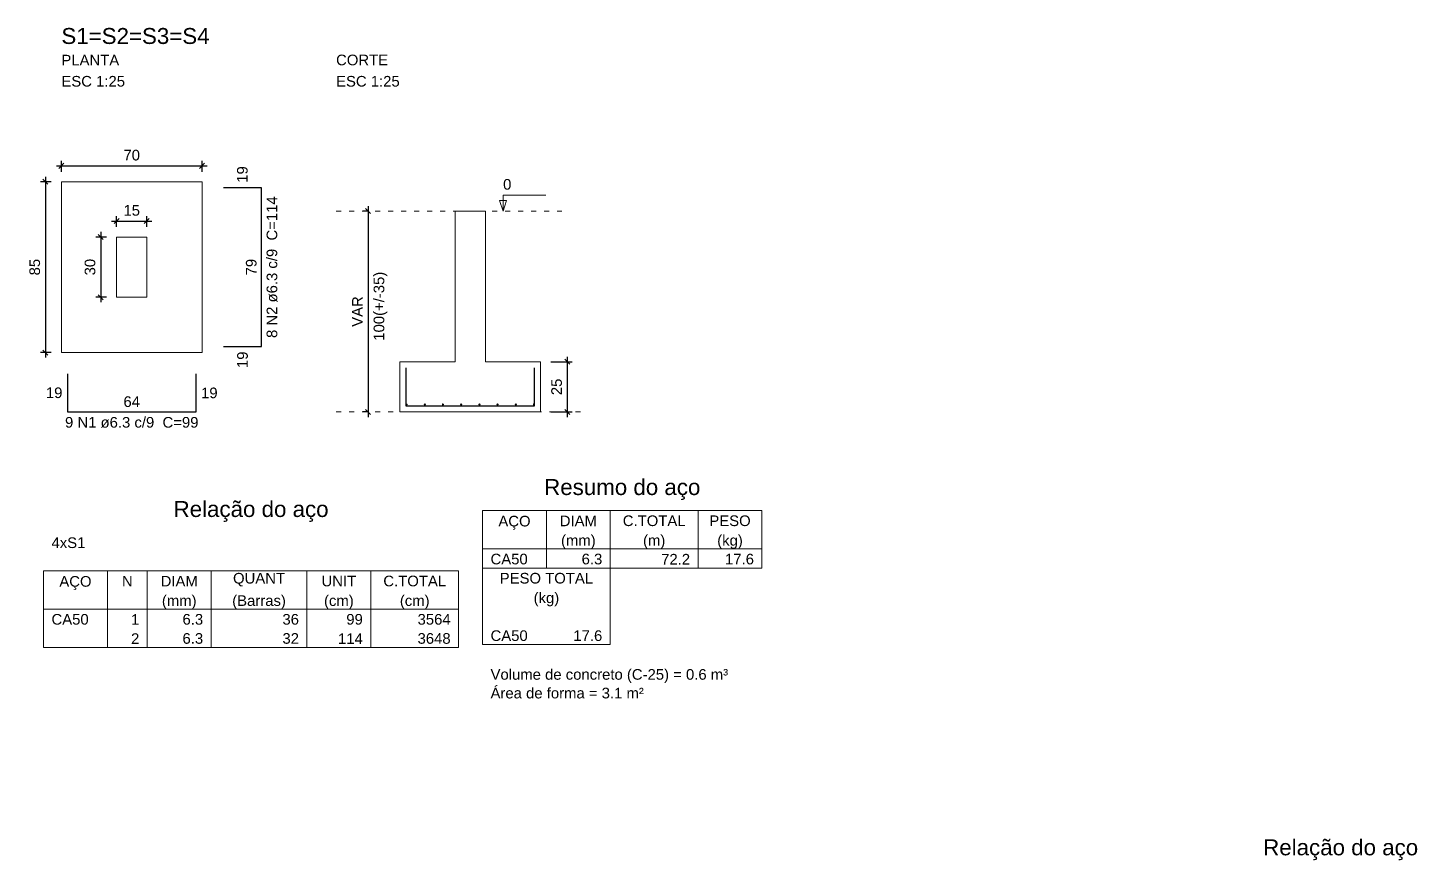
# Model space of a CAD drawing. Header units: millimetres. Extents: x 6 to 142, y -85 to 56.
# Drawn here: x 71.62 to 99.27, y 39.75 to 56.32 of the extents above; entities that cross this region are included whole.
import ezdxf

# ---------------------------------------------------------------- set-up
doc = ezdxf.new("R2010")
doc.units = ezdxf.units.MM
doc.linetypes.add('DOT2', pattern=[3.175, 0, -3.175])
for name, color, linetype, lineweight in [('DT-Armadura', 2, 'Continuous', 30), ('DT-Barras no corte', 5, 'Continuous', 5), ('DT-Cotas', 9, 'Continuous', 5), ('DT-Forma', 5, 'Continuous', 5), ('DT-Pontilhado', 9, 'DOT2', 5), ('DT-Relação do aço', 9, 'Continuous', 5), ('DT-Textos', 7, 'Continuous', 5), ('DT-Título', 3, 'Continuous', 20)]:
    doc.layers.add(name, color=color, linetype=linetype, lineweight=lineweight)
doc.styles.add('Arial', font='arial.ttf')
doc.styles.get("Standard").update_dxf_attribs({"font": 'arial.ttf'})
doc.dimstyles.new('UM_25.000000', dxfattribs={"dimtxt": 0.18, "dimasz": 0.1, "dimexe": 0.1, "dimexo": 0.2, "dimgap": 0, "dimtad": 1, "dimtih": 1, "dimtoh": 1, "dimdec": 1, "dimlfac": 25, "dimzin": 0, "dimdsep": 46, "dimtxsty": 'Standard', "dimblk": 'CLOSED', "dimblk1": 'CLOSED', "dimblk2": 'CLOSED', "dimcen": 0.09, "dimdle": 0.1, "dimadec": 1, "dimazin": 2, "dimtfac": 1, "dimtdec": 4, "dimtofl": 0, "dimtmove": 0, "dimatfit": 3, "dimldrblk": 'CLOSED', "dimfxl": 1, "dimtolj": 1, "dimarcsym": 0})

# ---------------------------------------------------------------- blocks, each defined once
blk = doc.blocks.new('_OBLIQUE')
at = {"color": 0, "linetype": 'ByBlock', "lineweight": -2}
blk.add_line((-0.5, -0.5), (0.5, 0.5), dxfattribs=at)
blk = doc.blocks.new('*D13')
at = {"layer": 'Defpoints', "color": 0, "transparency": 16777216}
for p in [(72.293, 53.253), (71.976, 49.853), (72.293, 49.853)]:
    blk.add_point(p, dxfattribs=at)
at = {"layer": 'DT-Cotas', "color": 0, "lineweight": -2, "transparency": 16777216}
for p, q in [((72.093, 53.253), (71.876, 53.253)), ((71.976, 53.353), (71.976, 49.753)), ((72.093, 49.853), (71.876, 49.853))]:
    blk.add_line(p, q, dxfattribs=at)
at = {"layer": 'DT-Cotas', "color": 0, "lineweight": -2, "transparency": 16777216, "xscale": 0.1, "yscale": 0.1, "zscale": 0.1}
for p, rotation in [((71.976, 53.253), 90), ((71.976, 49.853), 270)]:
    blk.add_blockref('_OBLIQUE', p, dxfattribs=dict(at, rotation=rotation))
at = {"layer": 'DT-Cotas', "transparency": 16777216, "insert": (71.764, 51.553), "char_height": 0.2118, "attachment_point": 5, "rotation": 90, "style": 'Arial'}
blk.add_mtext('\\A1;85', dxfattribs=at)
blk = doc.blocks.new('*D14')
at = {"layer": 'Defpoints', "color": 0, "transparency": 16777216}
for p in [(75.093, 53.57), (72.293, 53.253), (75.093, 53.253)]:
    blk.add_point(p, dxfattribs=at)
at = {"layer": 'DT-Cotas', "color": 0, "lineweight": -2, "transparency": 16777216}
for p, q in [((72.293, 53.453), (72.293, 53.67)), ((75.093, 53.453), (75.093, 53.67)), ((72.193, 53.57), (75.193, 53.57))]:
    blk.add_line(p, q, dxfattribs=at)
at = {"layer": 'DT-Cotas', "color": 0, "lineweight": -2, "transparency": 16777216, "xscale": 0.1, "yscale": 0.1, "zscale": 0.1, "rotation": 180}
blk.add_blockref('_OBLIQUE', (72.293, 53.57), dxfattribs=at)
at = {"layer": 'DT-Cotas', "color": 0, "lineweight": -2, "transparency": 16777216, "xscale": 0.1, "yscale": 0.1, "zscale": 0.1}
blk.add_blockref('_OBLIQUE', (75.093, 53.57), dxfattribs=at)
at = {"layer": 'DT-Cotas', "transparency": 16777216, "insert": (73.693, 53.782), "char_height": 0.2118, "attachment_point": 5, "rotation": 0.0057, "style": 'Arial'}
blk.add_mtext('\\A1;70', dxfattribs=at)
blk = doc.blocks.new('*D15')
at = {"layer": 'Defpoints', "color": 0, "transparency": 16777216}
for p in [(73.393, 52.153), (73.076, 50.953), (73.393, 50.953)]:
    blk.add_point(p, dxfattribs=at)
at = {"layer": 'DT-Cotas', "color": 0, "lineweight": -2, "transparency": 16777216}
for p, q in [((73.193, 52.153), (72.976, 52.153)), ((73.076, 52.253), (73.076, 50.853)), ((73.193, 50.953), (72.976, 50.953))]:
    blk.add_line(p, q, dxfattribs=at)
at = {"layer": 'DT-Cotas', "color": 0, "lineweight": -2, "transparency": 16777216, "xscale": 0.1, "yscale": 0.1, "zscale": 0.1}
for p, rotation in [((73.076, 52.153), 90), ((73.076, 50.953), 270)]:
    blk.add_blockref('_OBLIQUE', p, dxfattribs=dict(at, rotation=rotation))
at = {"layer": 'DT-Cotas', "transparency": 16777216, "insert": (72.864, 51.553), "char_height": 0.2118, "attachment_point": 5, "rotation": 90, "style": 'Arial'}
blk.add_mtext('\\A1;30', dxfattribs=at)
blk = doc.blocks.new('*D16')
at = {"layer": 'Defpoints', "color": 0, "transparency": 16777216}
for p in [(73.993, 52.47), (73.393, 52.153), (73.993, 52.153)]:
    blk.add_point(p, dxfattribs=at)
at = {"layer": 'DT-Cotas', "color": 0, "lineweight": -2, "transparency": 16777216}
for p, q in [((73.393, 52.353), (73.393, 52.57)), ((73.993, 52.353), (73.993, 52.57)), ((73.293, 52.47), (74.093, 52.47))]:
    blk.add_line(p, q, dxfattribs=at)
at = {"layer": 'DT-Cotas', "color": 0, "lineweight": -2, "transparency": 16777216, "xscale": 0.1, "yscale": 0.1, "zscale": 0.1, "rotation": 180}
blk.add_blockref('_OBLIQUE', (73.393, 52.47), dxfattribs=at)
at = {"layer": 'DT-Cotas', "color": 0, "lineweight": -2, "transparency": 16777216, "xscale": 0.1, "yscale": 0.1, "zscale": 0.1}
blk.add_blockref('_OBLIQUE', (73.993, 52.47), dxfattribs=at)
at = {"layer": 'DT-Cotas', "transparency": 16777216, "insert": (73.693, 52.682), "char_height": 0.2118, "attachment_point": 5, "rotation": 0.0057, "style": 'Arial'}
blk.add_mtext('\\A1;15', dxfattribs=at)
blk = doc.blocks.new('*D17')
at = {"layer": 'Defpoints', "color": 0, "transparency": 16777216}
for p in [(78.607, 52.669), (78.395, 48.669), (78.607, 48.669)]:
    blk.add_point(p, dxfattribs=at)
at = {"layer": 'DT-Cotas', "color": 0, "lineweight": -2, "transparency": 16777216}
for p, q in [((78.407, 52.669), (78.295, 52.669)), ((78.395, 52.769), (78.395, 48.569)), ((78.407, 48.669), (78.295, 48.669))]:
    blk.add_line(p, q, dxfattribs=at)
at = {"layer": 'DT-Cotas', "color": 0, "lineweight": -2, "transparency": 16777216, "xscale": 0.1, "yscale": 0.1, "zscale": 0.1}
for p, rotation in [((78.395, 52.669), 90), ((78.395, 48.669), 270)]:
    blk.add_blockref('_OBLIQUE', p, dxfattribs=dict(at, rotation=rotation))
at = {"layer": 'DT-Cotas', "transparency": 16777216, "insert": (78.183, 50.669), "char_height": 0.2118, "attachment_point": 5, "rotation": 90, "style": 'Arial'}
blk.add_mtext('\\A1;VAR', dxfattribs=at)
blk = doc.blocks.new('*D18')
at = {"layer": 'Defpoints', "color": 0, "transparency": 16777216}
for p in [(81.83, 49.669), (81.83, 48.669), (82.36, 48.669)]:
    blk.add_point(p, dxfattribs=at)
at = {"layer": 'DT-Cotas', "color": 0, "lineweight": -2, "transparency": 16777216}
for p, q in [((82.36, 49.769), (82.36, 48.569)), ((82.03, 49.669), (82.46, 49.669)), ((82.03, 48.669), (82.46, 48.669))]:
    blk.add_line(p, q, dxfattribs=at)
at = {"layer": 'DT-Cotas', "color": 0, "lineweight": -2, "transparency": 16777216, "xscale": 0.1, "yscale": 0.1, "zscale": 0.1}
for p, rotation in [((82.36, 49.669), 90), ((82.36, 48.669), 270)]:
    blk.add_blockref('_OBLIQUE', p, dxfattribs=dict(at, rotation=rotation))
at = {"layer": 'DT-Cotas', "transparency": 16777216, "insert": (82.148, 49.169), "char_height": 0.2118, "attachment_point": 5, "rotation": 90, "style": 'Arial'}
blk.add_mtext('\\A1;25', dxfattribs=at)

msp = doc.modelspace()

# ---------------------------------------------------------------- linework, layer by layer
at = {"layer": 'DT-Armadura'}
for p, q in [((76.2769, 53.1328), (75.5169, 53.1328)), ((76.2769, 49.9728), (76.2769, 53.1328)), ((75.5169, 49.9728), (76.2769, 49.9728)), ((72.4133, 49.4292), (72.4133, 48.6692)), ((74.9733, 48.6692), (74.9733, 49.4292)), ((72.4133, 48.6692), (74.9733, 48.6692))]:
    msp.add_line(p, q, dxfattribs=at)
msp.add_lwpolyline([(79.1503, 49.5492), (79.1503, 48.7892), (81.7103, 48.7892), (81.7103, 49.5492)], dxfattribs=at)
at = {"layer": 'DT-Barras no corte'}
for centre in [(79.1629, 48.8192), (79.5251, 48.8192), (79.8872, 48.8192), (80.2493, 48.8192), (80.6114, 48.8192), (80.9735, 48.8192), (81.3356, 48.8192), (81.6977, 48.8192)]:
    msp.add_circle(centre, 0.0126, dxfattribs=at)
at = {"layer": 'DT-Forma'}
for points in [[(72.2933, 49.8528), (72.2933, 53.2528), (75.0933, 53.2528), (75.0933, 49.8528), (72.2933, 49.8528)], [(80.7303, 52.6692), (80.1303, 52.6692), (80.1303, 49.6692), (80.1303, 49.6692), (79.0303, 49.6692), (79.0303, 48.6692), (81.8303, 48.6692), (81.8303, 49.6692), (80.7303, 49.6692), (80.7303, 49.6692), (80.7303, 52.6692)], [(73.3933, 50.9528), (73.9933, 50.9528), (73.9933, 52.1528), (73.3933, 52.1528), (73.3933, 50.9528)]]:
    msp.add_lwpolyline(points, close=True, dxfattribs=at)
at = {"layer": 'DT-Pontilhado', "ltscale": 0.05}
for p, q in [((77.7595, 52.6692), (82.2539, 52.6692)), ((77.7595, 48.6692), (79.0303, 48.6692)), ((82.6246, 48.6692), (81.8303, 48.6692))]:
    msp.add_line(p, q, dxfattribs=at)
at = {"layer": 'DT-Relação do aço', "linetype": 'Continuous'}
for p, q in [((80.6744, 46.7062), (86.2342, 46.7062)), ((80.6744, 46.7062), (80.6744, 45.9438)), ((81.9452, 46.7062), (81.9452, 45.9438)), ((83.216, 46.7062), (83.216, 45.9438)), ((84.9634, 46.7062), (84.9634, 45.9438)), ((86.2342, 46.7062), (86.2342, 45.9438)), ((80.6744, 45.9438), (86.2342, 45.9438)), ((80.6744, 45.9438), (80.6744, 45.5625)), ((81.9452, 45.9438), (81.9452, 45.5625)), ((83.216, 45.9438), (83.216, 45.5625)), ((84.9634, 45.9438), (84.9634, 45.5625)), ((86.2342, 45.9438), (86.2342, 45.5625)), ((71.9379, 45.5065), (80.1981, 45.5065)), ((71.9379, 45.5065), (71.9379, 44.7441)), ((73.2087, 45.5065), (73.2087, 44.7441)), ((74.0029, 45.5065), (74.0029, 44.7441)), ((75.2737, 45.5065), (75.2737, 44.7441)), ((77.1799, 45.5065), (77.1799, 44.7441)), ((78.4507, 45.5065), (78.4507, 44.7441)), ((80.1981, 45.5065), (80.1981, 44.7441)), ((80.6744, 45.5625), (86.2342, 45.5625)), ((80.6744, 45.5625), (80.6744, 44.4188)), ((83.216, 45.5625), (83.216, 44.4188)), ((71.9379, 44.7441), (80.1981, 44.7441)), ((71.9379, 44.7441), (71.9379, 43.9816)), ((73.2087, 44.7441), (73.2087, 43.9816)), ((74.0029, 44.7441), (74.0029, 43.9816)), ((75.2737, 44.7441), (75.2737, 43.9816)), ((77.1799, 44.7441), (77.1799, 43.9816)), ((78.4507, 44.7441), (78.4507, 43.9816)), ((80.1981, 44.7441), (80.1981, 43.9816)), ((80.6744, 44.4188), (80.6744, 44.0376)), ((83.216, 44.4188), (83.216, 44.0376)), ((71.9379, 43.9816), (80.1981, 43.9816)), ((80.6744, 44.0376), (83.216, 44.0376))]:
    msp.add_line(p, q, dxfattribs=at)
at = {"layer": 'DT-Textos'}
msp.add_lwpolyline([(81.1539, 52.881), (81.0833, 52.6692), (81.0127, 52.881), (81.1539, 52.881)], close=True, dxfattribs=at)
msp.add_lwpolyline([(81.0833, 52.6692), (81.0833, 52.9869), (81.9305, 52.9869)], dxfattribs=at)

# ---------------------------------------------------------------- texts
at = {"layer": 'DT-Armadura', "color": 7, "char_height": 0.2118, "rotation": 90.00021, "line_spacing_factor": 0.9, "style": 'Arial'}
for s, insert, width, attachment_point in [('19', (76.0028, 53.2328), 0.90832, 7), ('8 N2 ø6.3 c/9  C=114', (76.5946, 51.5528), 5.0832, 8), ('79', (76.1796, 51.5528), 0.90832, 8), ('19', (75.791, 49.8728), 0.90832, 3)]:
    msp.add_mtext(s, dxfattribs=dict(at, insert=insert, width=width, attachment_point=attachment_point))
at = {"layer": 'DT-Armadura', "color": 7, "char_height": 0.2118, "line_spacing_factor": 0.9, "style": 'Arial'}
for s, insert, width, attachment_point in [('19', (72.3133, 48.9433), 0.90832, 9), ('64', (73.6933, 48.7665), 0.90832, 8), ('19', (75.0734, 49.1551), 0.90832, 1), ('9 N1 ø6.3 c/9  C=99', (73.6935, 48.3517), 4.82904, 8)]:
    msp.add_mtext(s, dxfattribs=dict(at, insert=insert, width=width, attachment_point=attachment_point))
at = {"layer": 'DT-Cotas', "insert": (78.7825, 50.7748), "char_height": 0.2118, "width": 2.5416, "attachment_point": 8, "rotation": 90.00021, "line_spacing_factor": 0.798, "style": 'Arial'}
msp.add_mtext('100(+/-35)', dxfattribs=at)
at = {"layer": 'DT-Relação do aço', "color": 7, "line_spacing_factor": 0.9, "style": 'Arial'}
for s, insert, char_height, width, attachment_point in [('Resumo do aço', (83.4543, 46.918), 0.3177, 4.95612, 8), ('Relação do aço', (76.068, 46.4808), 0.3177, 5.33736, 8), ('AÇO', (81.3098, 46.325), 0.2118, 0.76248, 8), ('DIAM', (82.5806, 46.3949), 0.2118, 1.01664, 8), ('C.TOTAL', (84.0897, 46.3949), 0.2118, 1.77912, 8), ('PESO', (85.5988, 46.3949), 0.2118, 1.01664, 8), ('4xS1', (72.0967, 45.9577), 0.2118, 1.01664, 7), ('(mm)', (82.5806, 45.9438), 0.2118, 1.01664, 8), ('(m)', (84.0897, 45.9438), 0.2118, 0.76248, 8), ('(kg)', (85.5988, 45.9438), 0.2118, 1.01664, 8), ('CA50', (80.8333, 45.6324), 0.2118, 1.01664, 7), ('6.3', (83.0572, 45.6324), 0.2118, 0.76248, 9), ('72.2', (84.8045, 45.6324), 0.2118, 1.01664, 9), ('17.6', (86.0753, 45.6324), 0.2118, 1.01664, 9), ('AÇO', (72.5733, 45.1253), 0.2118, 0.76248, 8), ('N', (73.6058, 45.1952), 0.2118, 0.25416, 8), ('DIAM', (74.6383, 45.1952), 0.2118, 1.01664, 8), ('QUANT', (76.2268, 45.1952), 0.2118, 1.2708, 8), ('UNIT', (77.8153, 45.1952), 0.2118, 1.01664, 8), ('C.TOTAL', (79.3244, 45.1952), 0.2118, 1.77912, 8), ('PESO TOTAL', (81.9452, 45.2512), 0.2118, 2.5416, 8), ('(kg)', (81.9452, 44.8), 0.2118, 1.01664, 8), ('(mm)', (74.6383, 44.7441), 0.2118, 1.01664, 8), ('(Barras)', (76.2268, 44.7441), 0.2118, 2.03328, 8), ('(cm)', (77.8153, 44.7441), 0.2118, 1.01664, 8), ('(cm)', (79.3244, 44.7441), 0.2118, 1.01664, 8), ('CA50', (72.0967, 44.4327), 0.2118, 1.01664, 7), ('1', (73.8441, 44.4327), 0.2118, 0.25416, 9), ('6.3', (75.1149, 44.4327), 0.2118, 0.76248, 9), ('36', (77.0211, 44.4327), 0.2118, 0.50832, 9), ('99', (78.2919, 44.4327), 0.2118, 0.50832, 9), ('3564', (80.0392, 44.4327), 0.2118, 1.01664, 9), ('2', (73.8441, 44.0515), 0.2118, 0.25416, 9), ('6.3', (75.1149, 44.0515), 0.2118, 0.76248, 9), ('32', (77.0211, 44.0515), 0.2118, 0.50832, 9), ('114', (78.2919, 44.0515), 0.2118, 0.76248, 9), ('3648', (80.0392, 44.0515), 0.2118, 1.01664, 9), ('CA50', (80.8333, 44.1075), 0.2118, 1.01664, 7), ('17.6', (83.0572, 44.1075), 0.2118, 1.01664, 9), ('Volume de concreto (C-25) = 0.6 m³', (80.8333, 43.2751), 0.2118, 8.64144, 7), ('Área de forma = 3.1 m²', (80.8333, 42.9637), 0.2118, 5.59152, 7), ('Relação do aço', (97.7501, 39.7452), 0.3177, 5.33736, 8)]:
    msp.add_mtext(s, dxfattribs=dict(at, insert=insert, char_height=char_height, width=width, attachment_point=attachment_point))
at = {"layer": 'DT-Textos', "char_height": 0.2118, "attachment_point": 7, "line_spacing_factor": 0.798, "style": 'Arial'}
for s, insert, width in [('PLANTA', (72.2935, 55.5687), 1.52496), ('CORTE', (77.7595, 55.5687), 1.2708), ('ESC 1:25', (72.2935, 55.1447), 2.03328), ('ESC 1:25', (77.7595, 55.1447), 2.03328), ('0', (81.0835, 53.0927), 0.25416)]:
    msp.add_mtext(s, dxfattribs=dict(at, insert=insert, width=width))
at = {"layer": 'DT-Título', "insert": (72.2935, 55.9916), "char_height": 0.3177, "width": 4.19364, "attachment_point": 7, "line_spacing_factor": 0.798, "style": 'Arial'}
msp.add_mtext('S1=S2=S3=S4', dxfattribs=at)

# ---------------------------------------------------------------- dimensions: what is measured, and where the dimension line sits
at = {"layer": 'DT-Cotas'}
for base, p1, p2, picture, middle in [((75.0933, 53.5705), (72.2933, 53.2528), (75.0933, 53.2528), '*D14', (73.6933, 53.7823)), ((73.9933, 52.4705), (73.3933, 52.1528), (73.9933, 52.1528), '*D16', (73.6933, 52.6823))]:
    dim = msp.add_linear_dim(base=base, p1=p1, p2=p2, dimstyle='UM_25.000000', override={"dimtxt": 0.2118, "dimasz": 0.1, "dimexe": 0.1, "dimexo": 0.2, "dimtad": 1, "dimtih": 0, "dimtoh": 0, "dimdec": 1, "dimlfac": 25, "dimzin": 8, "dimtxsty": 'Arial', "dimblk": 'OBLIQUE', "dimblk1": 'OBLIQUE', "dimblk2": 'OBLIQUE', "dimsah": 1, "dimdle": 0.1, "dimse1": 0, "dimse2": 0, "dimclrt": 256, "dimadec": 1, "dimazin": 3, "dimtmove": 2, "dimldrblk": 'OBLIQUE'}, dxfattribs=at)
    dim.commit()
    dim.dimension.update_dxf_attribs({"geometry": picture, "text_midpoint": middle, "dimtype": 160, "text_rotation": 0.00573})
for base, p1, p2, picture, middle in [((71.9756, 49.8528), (72.2933, 53.2528), (72.2933, 49.8528), '*D13', (71.7638, 51.5528)), ((73.0756, 50.9528), (73.3933, 52.1528), (73.3933, 50.9528), '*D15', (72.8638, 51.5528)), ((82.3598, 48.6692), (81.8303, 49.6692), (81.8303, 48.6692), '*D18', (82.148, 49.1692))]:
    dim = msp.add_linear_dim(base=base, p1=p1, p2=p2, angle=90, dimstyle='UM_25.000000', override={"dimtxt": 0.2118, "dimasz": 0.1, "dimexe": 0.1, "dimexo": 0.2, "dimtad": 1, "dimtih": 0, "dimtoh": 0, "dimdec": 1, "dimlfac": 25, "dimzin": 8, "dimtxsty": 'Arial', "dimblk": 'OBLIQUE', "dimblk1": 'OBLIQUE', "dimblk2": 'OBLIQUE', "dimsah": 1, "dimdle": 0.1, "dimse1": 0, "dimse2": 0, "dimclrt": 256, "dimadec": 1, "dimazin": 3, "dimtmove": 2, "dimldrblk": 'OBLIQUE'}, dxfattribs=at)
    dim.commit()
    dim.dimension.update_dxf_attribs({"geometry": picture, "text_midpoint": middle, "dimtype": 160, "text_rotation": 90})
dim = msp.add_linear_dim(base=(78.3949, 48.6692), p1=(78.6067, 52.6692), p2=(78.6067, 48.6692), angle=90, text='VAR', dimstyle='UM_25.000000', override={"dimtxt": 0.2118, "dimasz": 0.1, "dimexe": 0.1, "dimexo": 0.2, "dimtad": 1, "dimtih": 0, "dimtoh": 0, "dimdec": 1, "dimlfac": 25, "dimzin": 8, "dimtxsty": 'Arial', "dimblk": 'OBLIQUE', "dimblk1": 'OBLIQUE', "dimblk2": 'OBLIQUE', "dimsah": 1, "dimdle": 0.1, "dimse1": 0, "dimse2": 0, "dimclrt": 256, "dimadec": 1, "dimazin": 3, "dimtmove": 2, "dimldrblk": 'OBLIQUE'}, dxfattribs=at)
dim.commit()
dim.dimension.update_dxf_attribs({"geometry": '*D17', "text_midpoint": (78.1831, 50.6692), "dimtype": 160, "text_rotation": 90})

doc.saveas('drawing.dxf')
